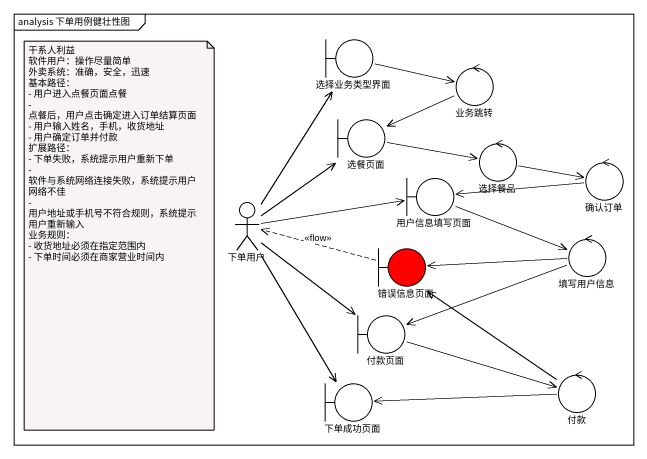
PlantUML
@startuml
mainframe analysis 下单用例健壮性图
boundary 选择业务类型界面
control 业务跳转
boundary 选餐页面
control 选择餐品
control 确认订单
actor 下单用户
boundary 用户信息填写页面
control 填写用户信息
boundary 错误信息页面 #FF0000
boundary 付款页面
boundary 下单成功页面
control 付款
选择业务类型界面 -right-> 业务跳转
业务跳转 -left-> 选餐页面
选餐页面 -right-> 选择餐品
选择餐品 -right-> 确认订单
确认订单 -left-> 用户信息填写页面
下单用户 -up-> 选择业务类型界面
下单用户 -up-> 选餐页面
下单用户 -right-> 用户信息填写页面
下单用户 --> 付款页面
下单用户 --> 下单成功页面
用户信息填写页面 -right-> 填写用户信息
填写用户信息 -left-> 错误信息页面
填写用户信息 -left-> 付款页面
错误信息页面 .left.> 下单用户 : <<flow>>
付款页面 -right-> 付款
付款 -up-> 错误信息页面
付款 -left-> 下单成功页面
note as N1
  干系人利益
  软件用户：操作尽量简单
  外卖系统：准确，安全，迅速
  基本路径：
  - 用户进入点餐页面点餐
  - 点餐后，用户点击确定进入订单结算页面
  - 用户输入姓名，手机，收货地址
  - 用户确定订单并付款
  扩展路径：
  - 下单失败，系统提示用户重新下单
  - 软件与系统网络连接失败，系统提示用户网络不佳
  - 用户地址或手机号不符合规则，系统提示用户重新输入
  业务规则：
  - 收货地址必须在指定范围内
  - 下单时间必须在商家营业时间内
end note
@enduml
